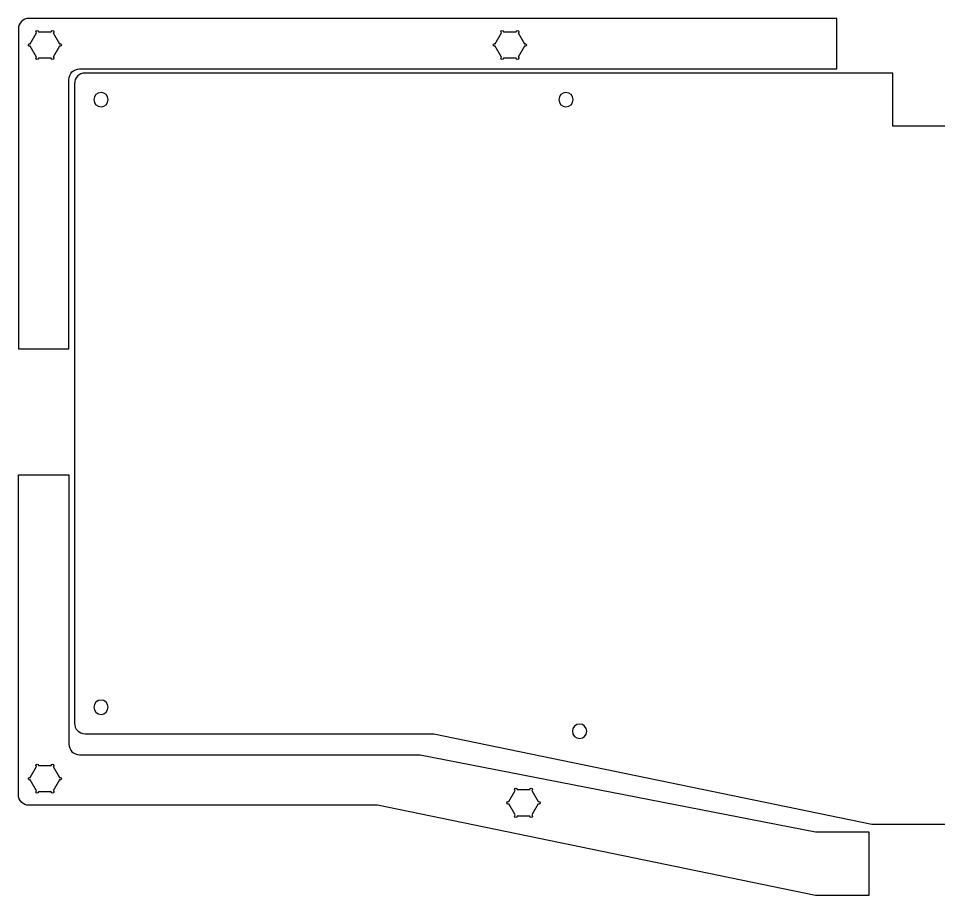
# Model space of a CAD drawing. Extents: x -100 to 285, y -100 to 284.
# Drawn here: x -100.3 to 73, y -99.5 to 65.6 of the extents above; entities that cross this region are included whole.
import ezdxf

# ---------------------------------------------------------------- set-up
doc = ezdxf.new("R2010")
doc.units = 0
doc.header["$MEASUREMENT"] = 0
doc.layers.add('CASE_LAYER', color=7, linetype='CONTINUOUS')

msp = doc.modelspace()

# ---------------------------------------------------------------- linework, layer by layer
at = {"layer": 'CASE_LAYER'}
for points, knots in [([(53.83, 56.1), (53.83, 56.1), (-88.77, 56.1), (-88.77, 56.1), (-89.87, 56.1), (-90.77, 55.2), (-90.77, 54.1), (-90.77, 54.1), (-90.77, 3.42), (-90.77, 3.42), (-90.77, 3.42), (-100.27, 3.42), (-100.27, 3.42), (-100.27, 3.42), (-100.27, 63.6), (-100.27, 63.6), (-100.27, 64.7), (-99.37, 65.6), (-98.27, 65.6), (-98.27, 65.6), (53.83, 65.6), (53.83, 65.6), (53.83, 65.6), (53.83, 56.1), (53.83, 56.1)], [0, 0, 0, 0, 1, 1, 1, 2, 2, 2, 3, 3, 3, 4, 4, 4, 5, 5, 5, 6, 6, 6, 7, 7, 7, 8, 8, 8, 8]), ([(-92.38, 60.85), (-92.43, 60.85), (-92.47, 60.83), (-92.5, 60.81), (-92.5, 60.81), (-93.7, 62.88), (-93.7, 62.88), (-93.63, 62.93), (-93.57, 63.01), (-93.57, 63.1), (-93.57, 63.24), (-93.69, 63.35), (-93.82, 63.35), (-93.96, 63.35), (-94.07, 63.24), (-94.07, 63.1), (-94.07, 63.1), (-96.46, 63.1), (-96.46, 63.1), (-96.46, 63.24), (-96.57, 63.35), (-96.71, 63.35), (-96.85, 63.35), (-96.96, 63.24), (-96.96, 63.1), (-96.96, 63.01), (-96.91, 62.93), (-96.83, 62.88), (-96.83, 62.88), (-98.03, 60.81), (-98.03, 60.81), (-98.07, 60.83), (-98.11, 60.85), (-98.15, 60.85), (-98.29, 60.85), (-98.4, 60.74), (-98.4, 60.6), (-98.4, 60.46), (-98.29, 60.35), (-98.15, 60.35), (-98.11, 60.35), (-98.07, 60.36), (-98.03, 60.38), (-98.03, 60.38), (-96.83, 58.31), (-96.83, 58.31), (-96.91, 58.27), (-96.96, 58.19), (-96.96, 58.1), (-96.96, 57.96), (-96.85, 57.85), (-96.71, 57.85), (-96.57, 57.85), (-96.46, 57.96), (-96.46, 58.1), (-96.46, 58.1), (-94.07, 58.1), (-94.07, 58.1), (-94.07, 57.96), (-93.96, 57.85), (-93.82, 57.85), (-93.69, 57.85), (-93.57, 57.96), (-93.57, 58.1), (-93.57, 58.19), (-93.63, 58.27), (-93.7, 58.31), (-93.7, 58.31), (-92.5, 60.38), (-92.5, 60.38), (-92.47, 60.36), (-92.43, 60.35), (-92.38, 60.35), (-92.24, 60.35), (-92.13, 60.46), (-92.13, 60.6), (-92.13, 60.74), (-92.24, 60.85), (-92.38, 60.85)], [0, 0, 0, 0, 1, 1, 1, 2, 2, 2, 3, 3, 3, 4, 4, 4, 5, 5, 5, 6, 6, 6, 7, 7, 7, 8, 8, 8, 9, 9, 9, 10, 10, 10, 11, 11, 11, 12, 12, 12, 13, 13, 13, 14, 14, 14, 15, 15, 15, 16, 16, 16, 17, 17, 17, 18, 18, 18, 19, 19, 19, 20, 20, 20, 21, 21, 21, 22, 22, 22, 23, 23, 23, 24, 24, 24, 25, 25, 25, 26, 26, 26, 26]), ([(-4.85, 60.85), (-4.89, 60.85), (-4.93, 60.83), (-4.97, 60.81), (-4.97, 60.81), (-6.17, 62.88), (-6.17, 62.88), (-6.09, 62.93), (-6.04, 63.01), (-6.04, 63.1), (-6.04, 63.24), (-6.15, 63.35), (-6.29, 63.35), (-6.43, 63.35), (-6.54, 63.24), (-6.54, 63.1), (-6.54, 63.1), (-8.93, 63.1), (-8.93, 63.1), (-8.93, 63.24), (-9.04, 63.35), (-9.18, 63.35), (-9.31, 63.35), (-9.43, 63.24), (-9.43, 63.1), (-9.43, 63.01), (-9.37, 62.93), (-9.3, 62.88), (-9.3, 62.88), (-10.5, 60.81), (-10.5, 60.81), (-10.53, 60.83), (-10.57, 60.85), (-10.62, 60.85), (-10.76, 60.85), (-10.87, 60.74), (-10.87, 60.6), (-10.87, 60.46), (-10.76, 60.35), (-10.62, 60.35), (-10.57, 60.35), (-10.53, 60.36), (-10.5, 60.38), (-10.5, 60.38), (-9.3, 58.31), (-9.3, 58.31), (-9.37, 58.27), (-9.43, 58.19), (-9.43, 58.1), (-9.43, 57.96), (-9.31, 57.85), (-9.18, 57.85), (-9.04, 57.85), (-8.93, 57.96), (-8.93, 58.1), (-8.93, 58.1), (-6.54, 58.1), (-6.54, 58.1), (-6.54, 57.96), (-6.43, 57.85), (-6.29, 57.85), (-6.15, 57.85), (-6.04, 57.96), (-6.04, 58.1), (-6.04, 58.19), (-6.09, 58.27), (-6.17, 58.31), (-6.17, 58.31), (-4.97, 60.38), (-4.97, 60.38), (-4.93, 60.36), (-4.89, 60.35), (-4.85, 60.35), (-4.71, 60.35), (-4.6, 60.46), (-4.6, 60.6), (-4.6, 60.74), (-4.71, 60.85), (-4.85, 60.85)], [0, 0, 0, 0, 1, 1, 1, 2, 2, 2, 3, 3, 3, 4, 4, 4, 5, 5, 5, 6, 6, 6, 7, 7, 7, 8, 8, 8, 9, 9, 9, 10, 10, 10, 11, 11, 11, 12, 12, 12, 13, 13, 13, 14, 14, 14, 15, 15, 15, 16, 16, 16, 17, 17, 17, 18, 18, 18, 19, 19, 19, 20, 20, 20, 21, 21, 21, 22, 22, 22, 23, 23, 23, 24, 24, 24, 25, 25, 25, 26, 26, 26, 26]), ([(267.38, -69.05), (267.38, -69.05), (162.85, -69.05), (162.85, -69.05), (162.85, -69.05), (80.39, -86.05), (80.39, -86.05), (80.39, -86.05), (60.39, -86.05), (60.39, -86.05), (60.39, -86.05), (-22.08, -69.05), (-22.08, -69.05), (-22.08, -69.05), (-87.71, -69.05), (-87.71, -69.05), (-88.82, -69.05), (-89.71, -68.15), (-89.71, -67.05), (-89.71, -67.05), (-89.71, 53.31), (-89.71, 53.31), (-89.71, 54.42), (-88.82, 55.31), (-87.71, 55.31), (-87.71, 55.31), (64.39, 55.31), (64.39, 55.31), (64.39, 55.31), (64.39, 45.31), (64.39, 45.31), (64.39, 45.31), (76.39, 45.31), (76.39, 45.31), (76.39, 45.31), (76.39, 55.31), (76.39, 55.31), (76.39, 55.31), (267.38, 55.31), (267.38, 55.31), (268.48, 55.31), (269.38, 54.42), (269.38, 53.31), (269.38, 53.31), (269.38, -67.05), (269.38, -67.05), (269.38, -68.15), (268.48, -69.05), (267.38, -69.05)], [0, 0, 0, 0, 1, 1, 1, 2, 2, 2, 3, 3, 3, 4, 4, 4, 5, 5, 5, 6, 6, 6, 7, 7, 7, 8, 8, 8, 9, 9, 9, 10, 10, 10, 11, 11, 11, 12, 12, 12, 13, 13, 13, 14, 14, 14, 15, 15, 15, 16, 16, 16, 16]), ([(-84.71, 48.96), (-84.71, 48.96), (-84.71, 48.96), (-84.71, 48.96), (-85.45, 48.96), (-86.06, 49.57), (-86.06, 50.31), (-86.06, 50.31), (-86.06, 50.31), (-86.06, 50.31), (-86.06, 51.05), (-85.45, 51.66), (-84.71, 51.66), (-84.71, 51.66), (-84.71, 51.66), (-84.71, 51.66), (-83.97, 51.66), (-83.36, 51.05), (-83.36, 50.31), (-83.36, 50.31), (-83.36, 50.31), (-83.36, 50.31), (-83.36, 49.57), (-83.97, 48.96), (-84.71, 48.96)], [0, 0, 0, 0, 1, 1, 1, 2, 2, 2, 3, 3, 3, 4, 4, 4, 5, 5, 5, 6, 6, 6, 7, 7, 7, 8, 8, 8, 8]), ([(2.82, 48.96), (2.82, 48.96), (2.82, 48.96), (2.82, 48.96), (2.08, 48.96), (1.47, 49.57), (1.47, 50.31), (1.47, 50.31), (1.47, 50.31), (1.47, 50.31), (1.47, 51.05), (2.08, 51.66), (2.82, 51.66), (2.82, 51.66), (2.82, 51.66), (2.82, 51.66), (3.57, 51.66), (4.17, 51.05), (4.17, 50.31), (4.17, 50.31), (4.17, 50.31), (4.17, 50.31), (4.17, 49.57), (3.57, 48.96), (2.82, 48.96)], [0, 0, 0, 0, 1, 1, 1, 2, 2, 2, 3, 3, 3, 4, 4, 4, 5, 5, 5, 6, 6, 6, 7, 7, 7, 8, 8, 8, 8]), ([(59.83, -87.52), (59.83, -87.52), (49.83, -87.52), (49.83, -87.52), (49.83, -87.52), (-24.63, -73.01), (-24.63, -73.01), (-24.63, -73.01), (-88.77, -73.01), (-88.77, -73.01), (-89.87, -73.01), (-90.77, -72.11), (-90.77, -71.01), (-90.77, -71.01), (-90.77, -20.33), (-90.77, -20.33), (-90.77, -20.33), (-100.27, -20.33), (-100.27, -20.33), (-100.27, -20.33), (-100.27, -80.51), (-100.27, -80.51), (-100.27, -81.61), (-99.37, -82.51), (-98.27, -82.51), (-98.27, -82.51), (-32.63, -82.51), (-32.63, -82.51), (-32.63, -82.51), (49.83, -99.51), (49.83, -99.51), (49.83, -99.51), (59.83, -99.51), (59.83, -99.51), (59.83, -99.51), (59.83, -87.52), (59.83, -87.52)], [0, 0, 0, 0, 1, 1, 1, 2, 2, 2, 3, 3, 3, 4, 4, 4, 5, 5, 5, 6, 6, 6, 7, 7, 7, 8, 8, 8, 9, 9, 9, 10, 10, 10, 11, 11, 11, 12, 12, 12, 12]), ([(-84.71, -65.4), (-84.71, -65.4), (-84.71, -65.4), (-84.71, -65.4), (-85.45, -65.4), (-86.06, -64.79), (-86.06, -64.05), (-86.06, -64.05), (-86.06, -64.05), (-86.06, -64.05), (-86.06, -63.3), (-85.45, -62.7), (-84.71, -62.7), (-84.71, -62.7), (-84.71, -62.7), (-84.71, -62.7), (-83.97, -62.7), (-83.36, -63.3), (-83.36, -64.05), (-83.36, -64.05), (-83.36, -64.05), (-83.36, -64.05), (-83.36, -64.79), (-83.97, -65.4), (-84.71, -65.4)], [0, 0, 0, 0, 1, 1, 1, 2, 2, 2, 3, 3, 3, 4, 4, 4, 5, 5, 5, 6, 6, 6, 7, 7, 7, 8, 8, 8, 8]), ([(5.39, -69.93), (5.39, -69.93), (5.39, -69.93), (5.39, -69.93), (4.64, -69.93), (4.04, -69.33), (4.04, -68.58), (4.04, -68.58), (4.04, -68.58), (4.04, -68.58), (4.04, -67.84), (4.64, -67.23), (5.39, -67.23), (5.39, -67.23), (5.39, -67.23), (5.39, -67.23), (6.13, -67.23), (6.74, -67.84), (6.74, -68.58), (6.74, -68.58), (6.74, -68.58), (6.74, -68.58), (6.74, -69.33), (6.13, -69.93), (5.39, -69.93)], [0, 0, 0, 0, 1, 1, 1, 2, 2, 2, 3, 3, 3, 4, 4, 4, 5, 5, 5, 6, 6, 6, 7, 7, 7, 8, 8, 8, 8]), ([(-92.38, -77.26), (-92.43, -77.26), (-92.47, -77.27), (-92.5, -77.29), (-92.5, -77.29), (-93.7, -75.22), (-93.7, -75.22), (-93.63, -75.18), (-93.57, -75.1), (-93.57, -75.01), (-93.57, -74.87), (-93.69, -74.76), (-93.82, -74.76), (-93.96, -74.76), (-94.07, -74.87), (-94.07, -75.01), (-94.07, -75.01), (-96.46, -75.01), (-96.46, -75.01), (-96.46, -74.87), (-96.57, -74.76), (-96.71, -74.76), (-96.85, -74.76), (-96.96, -74.87), (-96.96, -75.01), (-96.96, -75.1), (-96.91, -75.18), (-96.83, -75.22), (-96.83, -75.22), (-98.03, -77.29), (-98.03, -77.29), (-98.07, -77.27), (-98.11, -77.26), (-98.15, -77.26), (-98.29, -77.26), (-98.4, -77.37), (-98.4, -77.51), (-98.4, -77.65), (-98.29, -77.76), (-98.15, -77.76), (-98.11, -77.76), (-98.07, -77.74), (-98.03, -77.72), (-98.03, -77.72), (-96.83, -79.79), (-96.83, -79.79), (-96.91, -79.84), (-96.96, -79.92), (-96.96, -80.01), (-96.96, -80.15), (-96.85, -80.26), (-96.71, -80.26), (-96.57, -80.26), (-96.46, -80.15), (-96.46, -80.01), (-96.46, -80.01), (-94.07, -80.01), (-94.07, -80.01), (-94.07, -80.15), (-93.96, -80.26), (-93.82, -80.26), (-93.69, -80.26), (-93.57, -80.15), (-93.57, -80.01), (-93.57, -79.92), (-93.63, -79.84), (-93.7, -79.79), (-93.7, -79.79), (-92.5, -77.72), (-92.5, -77.72), (-92.47, -77.74), (-92.43, -77.76), (-92.38, -77.76), (-92.24, -77.76), (-92.13, -77.65), (-92.13, -77.51), (-92.13, -77.37), (-92.24, -77.26), (-92.38, -77.26)], [0, 0, 0, 0, 1, 1, 1, 2, 2, 2, 3, 3, 3, 4, 4, 4, 5, 5, 5, 6, 6, 6, 7, 7, 7, 8, 8, 8, 9, 9, 9, 10, 10, 10, 11, 11, 11, 12, 12, 12, 13, 13, 13, 14, 14, 14, 15, 15, 15, 16, 16, 16, 17, 17, 17, 18, 18, 18, 19, 19, 19, 20, 20, 20, 21, 21, 21, 22, 22, 22, 23, 23, 23, 24, 24, 24, 25, 25, 25, 26, 26, 26, 26]), ([(-2.28, -81.8), (-2.33, -81.8), (-2.37, -81.81), (-2.41, -81.83), (-2.41, -81.83), (-3.6, -79.76), (-3.6, -79.76), (-3.53, -79.72), (-3.48, -79.64), (-3.48, -79.55), (-3.48, -79.41), (-3.59, -79.3), (-3.73, -79.3), (-3.86, -79.3), (-3.98, -79.41), (-3.98, -79.55), (-3.98, -79.55), (-6.36, -79.55), (-6.36, -79.55), (-6.36, -79.41), (-6.48, -79.3), (-6.61, -79.3), (-6.75, -79.3), (-6.86, -79.41), (-6.86, -79.55), (-6.86, -79.64), (-6.81, -79.72), (-6.74, -79.76), (-6.74, -79.76), (-7.93, -81.83), (-7.93, -81.83), (-7.97, -81.81), (-8.01, -81.8), (-8.06, -81.8), (-8.19, -81.8), (-8.31, -81.91), (-8.31, -82.05), (-8.31, -82.18), (-8.19, -82.3), (-8.06, -82.3), (-8.01, -82.3), (-7.97, -82.28), (-7.93, -82.26), (-7.93, -82.26), (-6.74, -84.33), (-6.74, -84.33), (-6.81, -84.38), (-6.86, -84.45), (-6.86, -84.55), (-6.86, -84.68), (-6.75, -84.8), (-6.61, -84.8), (-6.48, -84.8), (-6.36, -84.68), (-6.36, -84.55), (-6.36, -84.55), (-3.98, -84.55), (-3.98, -84.55), (-3.98, -84.68), (-3.86, -84.8), (-3.73, -84.8), (-3.59, -84.8), (-3.48, -84.68), (-3.48, -84.55), (-3.48, -84.45), (-3.53, -84.38), (-3.6, -84.33), (-3.6, -84.33), (-2.41, -82.26), (-2.41, -82.26), (-2.37, -82.28), (-2.33, -82.3), (-2.28, -82.3), (-2.15, -82.3), (-2.03, -82.18), (-2.03, -82.05), (-2.03, -81.91), (-2.15, -81.8), (-2.28, -81.8)], [0, 0, 0, 0, 1, 1, 1, 2, 2, 2, 3, 3, 3, 4, 4, 4, 5, 5, 5, 6, 6, 6, 7, 7, 7, 8, 8, 8, 9, 9, 9, 10, 10, 10, 11, 11, 11, 12, 12, 12, 13, 13, 13, 14, 14, 14, 15, 15, 15, 16, 16, 16, 17, 17, 17, 18, 18, 18, 19, 19, 19, 20, 20, 20, 21, 21, 21, 22, 22, 22, 23, 23, 23, 24, 24, 24, 25, 25, 25, 26, 26, 26, 26])]:
    msp.add_open_spline(points, degree=3, knots=knots, dxfattribs=at)

doc.saveas('drawing.dxf')
